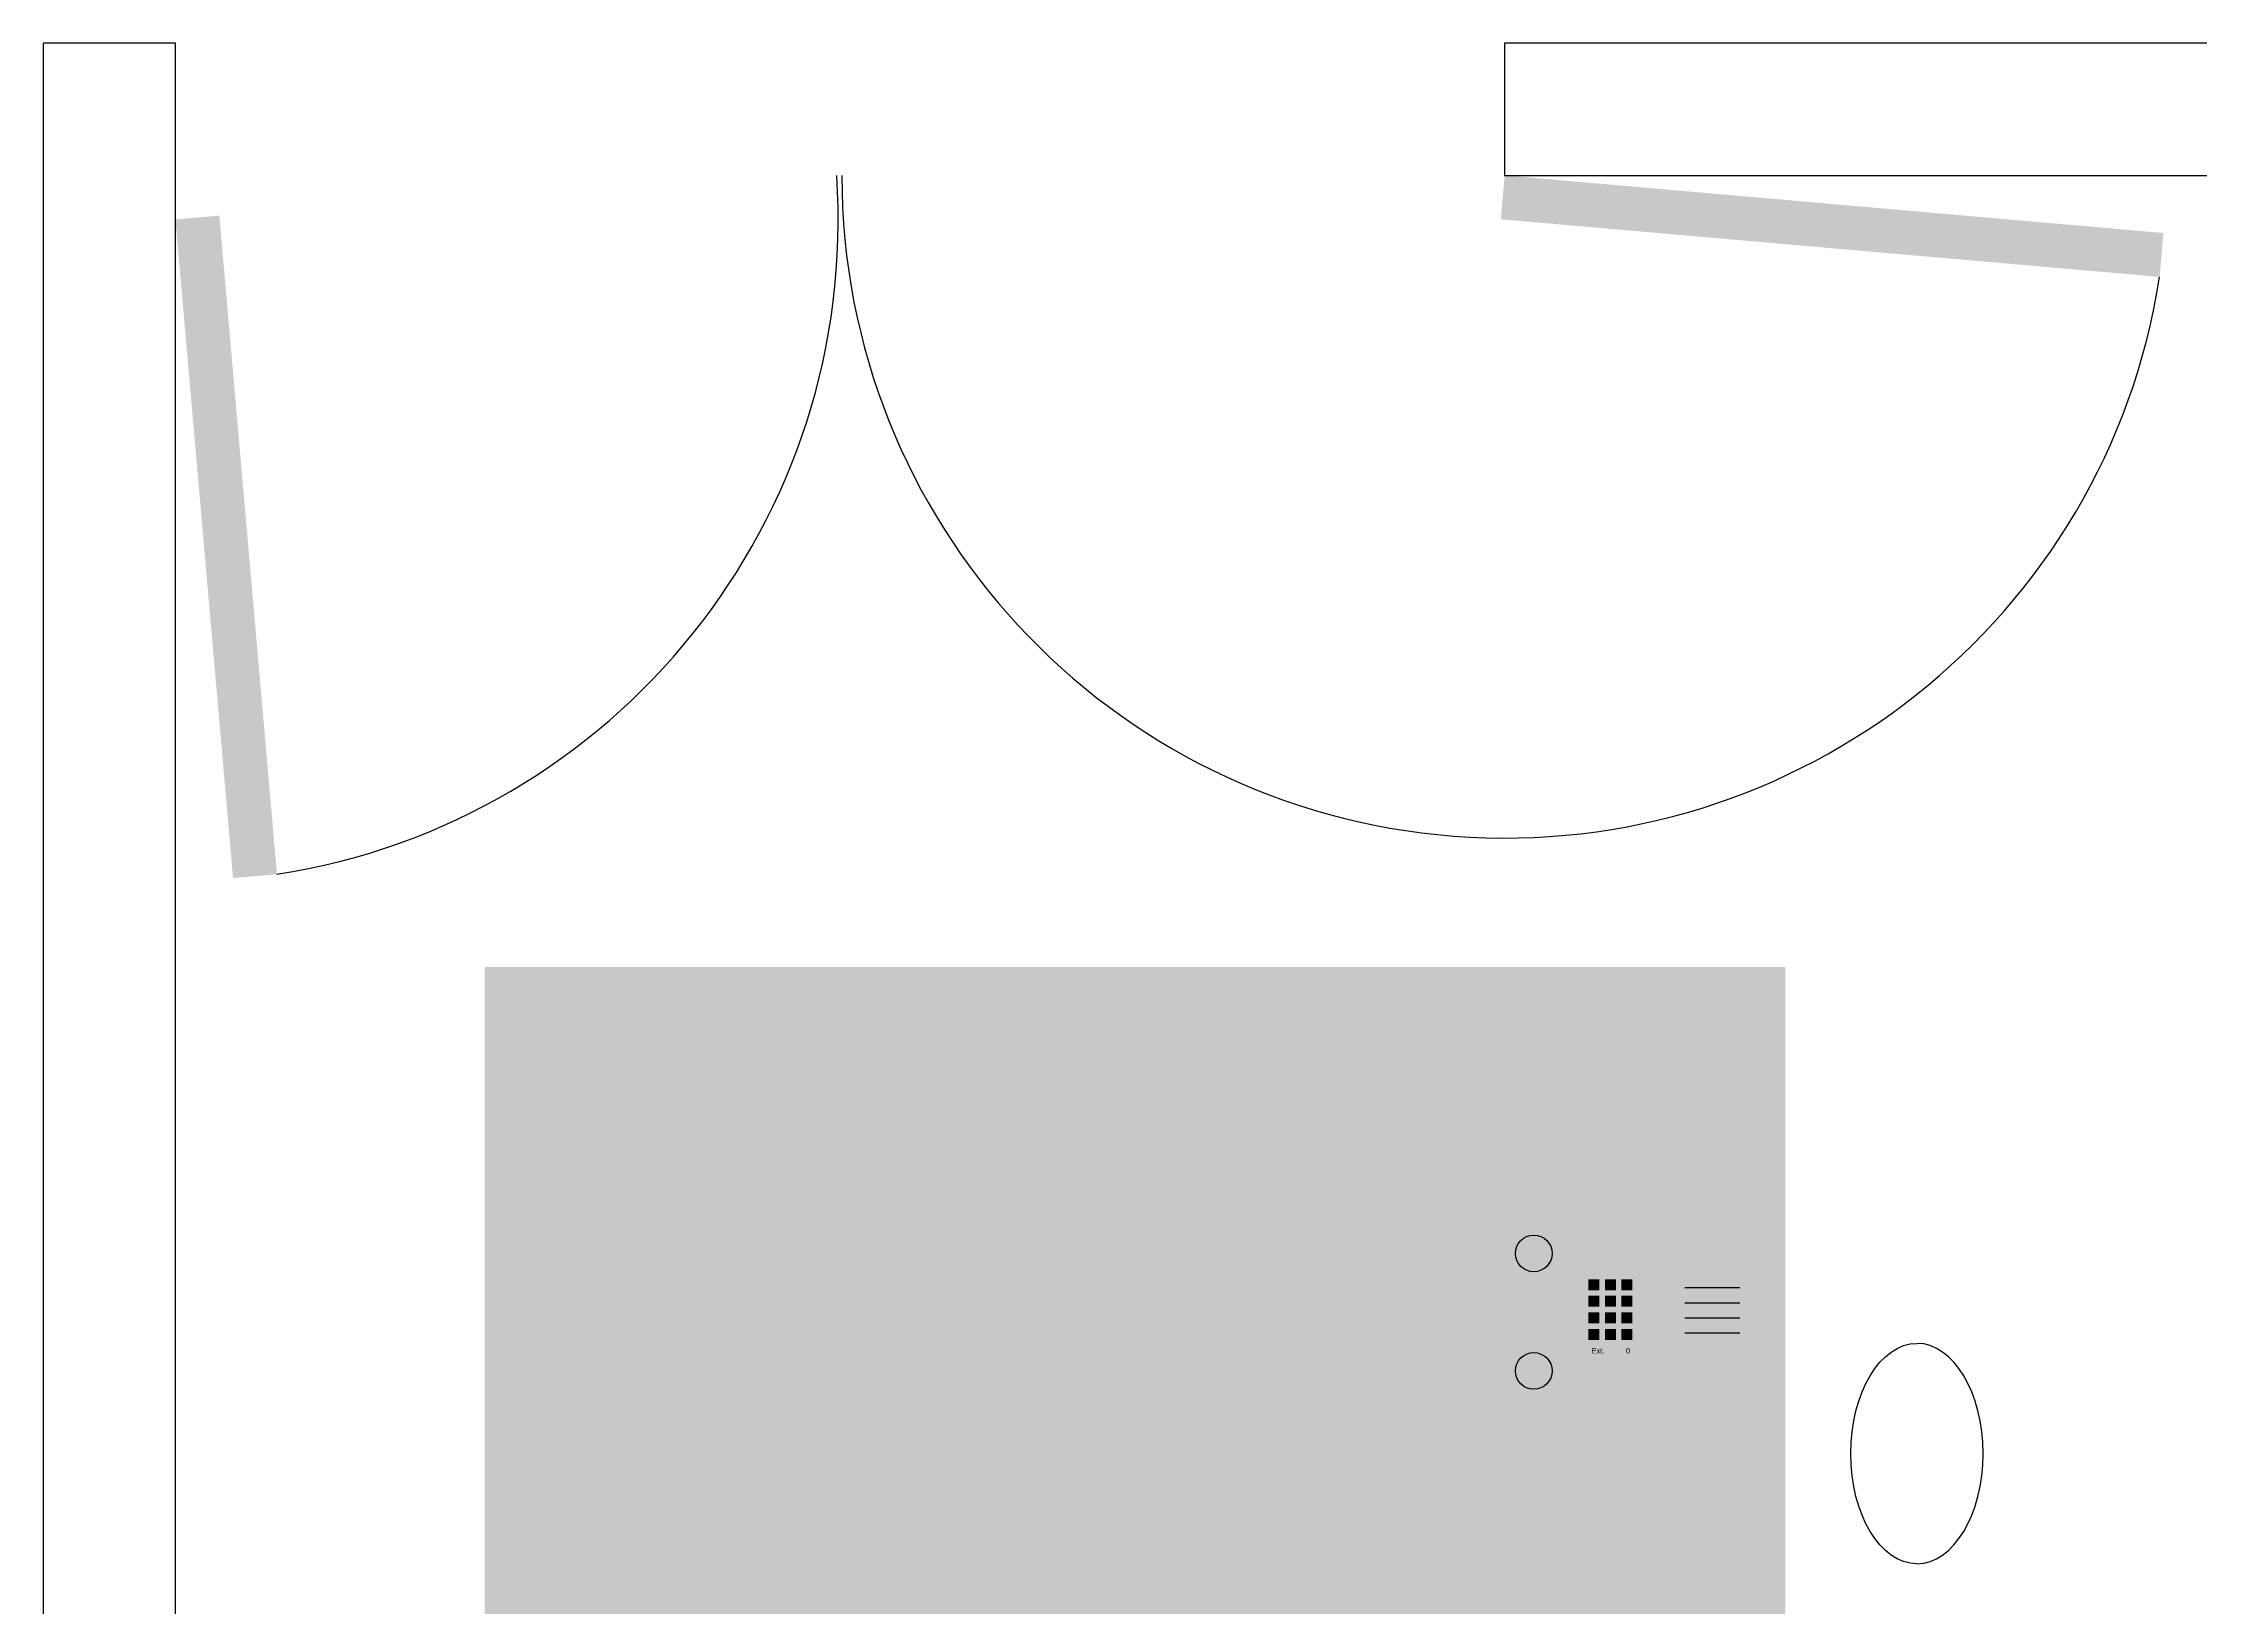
# Model space of a CAD drawing. Extents: x 72 to 672, y 48 to 484.
# Drawn here: x 72 to 169.9, y 337 to 408 of the extents above; entities that cross this region are included whole.
import ezdxf
from ezdxf.enums import TextEntityAlignment as Align

# ---------------------------------------------------------------- set-up
doc = ezdxf.new("R2010")
doc.units = 0
doc.header["$MEASUREMENT"] = 0
doc.layers.get('0').update_dxf_attribs({"linetype": 'CONTINUOUS'})
for name, color, linetype in [('AUTOCAD', 4, 'CONTINUOUS'), ('GREEN', 3, 'CONTINUOUS'), ('RED', 1, 'CONTINUOUS'), ('WALL', 3, 'CONTINUOUS'), ('WHITE', 7, 'CONTINUOUS')]:
    doc.layers.add(name, color=color, linetype=linetype)

# ---------------------------------------------------------------- blocks, each defined once
blk = doc.blocks.new('DOOR', base_point=(106.49, 415.768))
at = {"layer": 'WALL'}
blk.add_solid([(106.49, 415.768), (136.49, 415.768), (106.49, 413.768), (136.49, 413.768)], dxfattribs=at)
blk = doc.blocks.new('SDESK', base_point=(288, 288))
for points in [[(288, 327, 29), (347, 327, 29), (288, 357, 29), (347, 357, 29)], [(347, 327), (332, 327), (347, 356), (332, 356)], [(306, 288, 26), (288, 288, 26), (306, 327, 26), (288, 327, 26)], [(288, 288), (288, 303), (306, 288), (306, 303)]]:
    blk.add_solid(points)
for points in [[(347, 356), (347, 357), (289, 356), (288, 357)], [(289, 356), (288, 357), (289, 327), (288, 327)]]:
    blk.add_trace(points)
blk = doc.blocks.new('SEMICIRCLE')
blk.add_arc((0, 0.5), 0.5, 270, 90)
blk = doc.blocks.new('TRASHCAN', base_point=(154, 339))
at = {"yscale": 10}
for xscale in [-6, 6]:
    blk.add_blockref('SEMICIRCLE', (157, 339), dxfattribs=dict(at, xscale=xscale))
blk = doc.blocks.new('*R17')
blk.add_line((6.5, 3.125, 2.25), (9, 3.125, 2.25))
blk = doc.blocks.new('*R18')
blk.add_solid([(2.125, 2.8125, 2.3), (2.625, 2.8125, 2.3), (2.125, 3.3125, 2.3), (2.625, 3.3125, 2.3)])
blk = doc.blocks.new('PHONE', base_point=(1, 1))
for centre in [(-0.353, 6.737, 0.75), (-0.353, 1.404, 0.75)]:
    blk.add_circle(centre, 0.833)
for points in [[(1, 1, 0.25), (10, 1, 0.25), (1, 7, 0.25), (10, 7, 0.25)], [(-0.853, 2.07, 1.5), (0.147, 2.07, 1.5), (-0.853, 6.07, 1.5), (0.147, 6.07, 1.5)]]:
    blk.add_solid(points)
at = {"layer": 'AUTOCAD', "row_count": 4, "column_spacing": 0.75}
for name, column_count, row_spacing in [('*R18', 3, 0.75), ('*R17', 1, 0.6875)]:
    blk.add_blockref(name, (0, 0), dxfattribs=dict(at, column_count=column_count, row_spacing=row_spacing))
for s, p in [('1 ', (2.397, 5.195, 2.5)), ('2', (3.147, 5.195, 2.5)), ('3', (3.897, 5.195, 2.5)), ('4', (2.397, 4.445, 2.5)), ('7', (2.397, 3.695, 2.5)), ('5', (3.147, 4.445, 2.5)), ('8', (3.147, 3.695, 2.5)), ('9', (3.897, 3.695, 2.5)), ('6', (3.897, 4.445, 2.5)), ('*', (2.397, 2.945, 2.5)), ('0', (3.147, 2.945, 2.5)), ('#', (3.897, 2.945, 2.5))]:
    blk.add_text(s, height=0.25).set_placement(p, align=Align.CENTER)
blk.add_text('Ext.', height=0.25).set_placement((2.272, 2.195, 2.3))
blk.add_attdef('EXT', text='', height=0.25).set_placement((4.022, 2.195, 2.3), align=Align.RIGHT)

msp = doc.modelspace()

# ---------------------------------------------------------------- linework, layer by layer
at = {"layer": 'GREEN'}
for centre, start, end in [((78, 400), 278.81407, 3.81407), ((138.299, 402), 180, 351.18593)]:
    msp.add_arc(centre, 30.067, start, end, dxfattribs=at)
at = {"layer": 'WALL'}
for p, q in [((72, 408), (72, 48)), ((78, 408), (72, 408)), ((78, 288), (78, 408)), ((672, 408), (138.299, 408)), ((138.299, 408), (138.299, 402)), ((138.299, 402), (666, 402))]:
    msp.add_line(p, q, dxfattribs=at)

# ---------------------------------------------------------------- block references
at = {"rotation": 355}
msp.add_blockref('DOOR', (138.299, 402), dxfattribs=at)
at = {"yscale": -1, "rotation": 275}
msp.add_blockref('DOOR', (78, 400), dxfattribs=at)
at = {"layer": 'RED'}
msp.add_blockref('SDESK', (92.028, 297.077), dxfattribs=at)
at = {"layer": 'WHITE'}
msp.add_blockref('PHONE', (140.972, 347.347, 30), dxfattribs=at).add_auto_attribs({'EXT': '0'})
msp.add_blockref('TRASHCAN', (154, 339), dxfattribs=at)

doc.saveas('drawing.dxf')
